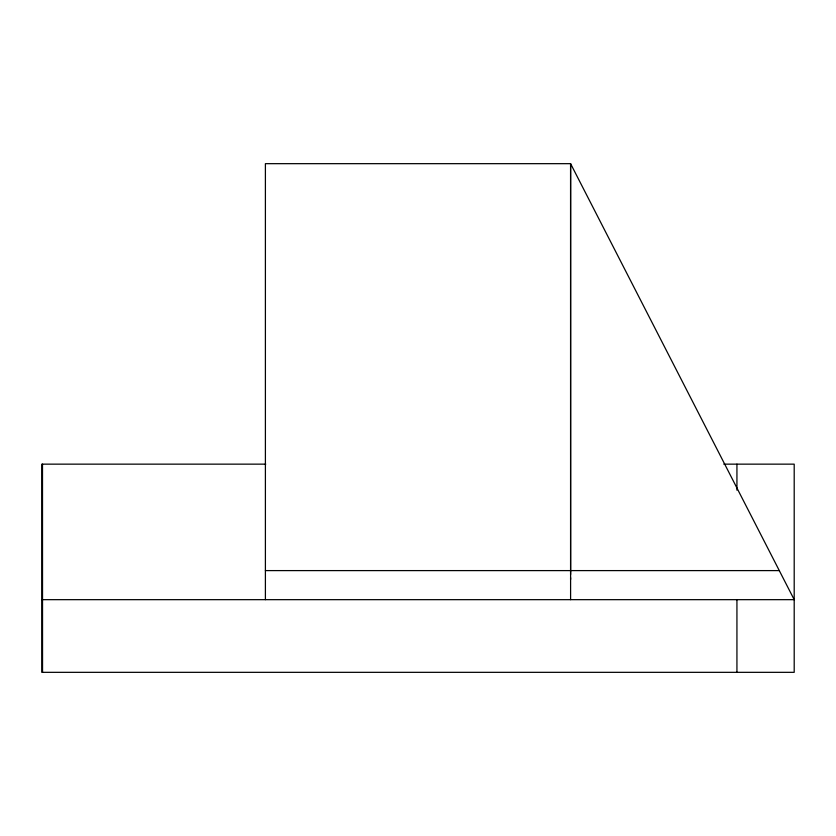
<?xml version="1.0" encoding="UTF-8"?>
<svg xmlns="http://www.w3.org/2000/svg" width="836" height="836" viewBox="0 0 836 836"><rect width="100%" height="100%" fill="white"/><g stroke="black" fill="none" stroke-linecap="round" stroke-linejoin="round"><path stroke-width="1.25" d="M570.601 579.452L570.601 577.697M570.601 574.51L570.601 163.668L265.399 163.668L265.399 599.663M265.743 464.147L41.8 464.147L41.8 672.332L794.2 672.332L794.2 464.147L723.798 464.147M265.399 570.601L779.288 570.601M41.8 599.663L794.2 599.663M793.772 598.837L794.116 599.496L570.591 163.668L570.601 599.663M736.934 464.147L736.934 490.168M736.934 599.663L736.934 672.332M42.5 464.147L42.542 672.332"/></g></svg>
